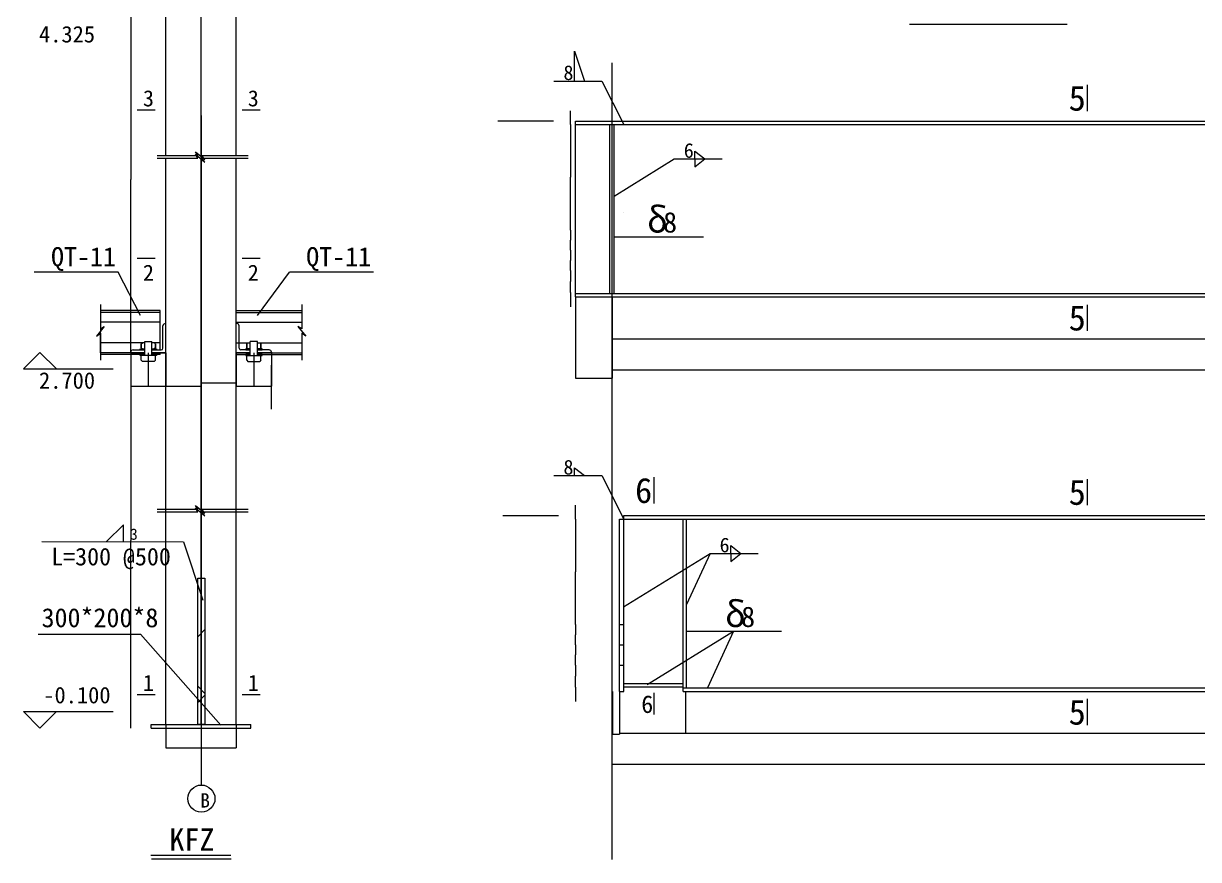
# Model space of a CAD drawing. Header units: metres. Extents: x 1551 to 37884, y 3562 to 29485.
# Drawn here: x 1551 to 17589, y 3584 to 14992 of the extents above; entities that cross this region are included whole.
import ezdxf

# ---------------------------------------------------------------- set-up
doc = ezdxf.new("R2010")
doc.units = ezdxf.units.M
for name, color, linetype in [('DOTE', 1, 'Continuous'), ('PUB_DIM', 3, 'Continuous'), ('PUB_TEXT', 7, 'Continuous'), ('其它', 1, 'Continuous'), ('屋面', 4, 'Continuous'), ('柱', 5, 'Continuous'), ('梁', 6, 'Continuous'), ('连接板', 3, 'Continuous')]:
    doc.layers.add(name, color=color, linetype=linetype)
doc.dimstyles.get("Standard").update_dxf_attribs({"dimtxt": 2.5, "dimasz": 2.5, "dimexe": 1.25, "dimexo": 0.625, "dimtad": 1, "dimcen": 2.5, "dimazin": 3, "dimtfac": 1, "dimtmove": 0, "dimatfit": 3})

# ---------------------------------------------------------------- blocks, each defined once
blk = doc.blocks.new('_CLOSEDFILLED')
at = {"color": 0, "linetype": 'BYBLOCK'}
blk.add_solid([(-1, 0), (0, 0), (-1, 0)], dxfattribs=at)
blk = doc.blocks.new('*D5')
for p, q in [((3015.07, 15227.76), (3015.07, 12863.26)), ((3014.82, 12863.26), (3014.57, 12863.26)), ((3015.07, 10498.76), (3015.07, 12863.26)), ((3015.07, 12863.26), (3015.07, 12863.26)), ((3015.32, 12863.26), (3015.57, 12863.26))]:
    blk.add_line(p, q)
at = {"layer": 'Defpoints'}
for p in [(3015.07, 15227.76), (3015.07, 12863.26), (3015.07, 10498.76)]:
    blk.add_point(p, dxfattribs=at)
at = {"layer": 'PUB_DIM', "xscale": 0.25, "yscale": 0.25}
blk.add_blockref('_CLOSEDFILLED', (3015.07, 12863.26), dxfattribs=at)
at = {"layer": 'PUB_DIM', "xscale": 0.25, "yscale": 0.25, "rotation": 180}
blk.add_blockref('_CLOSEDFILLED', (3015.07, 12863.26), dxfattribs=at)
at = {"layer": 'PUB_DIM', "insert": (3015.07, 12864.385), "char_height": 1, "attachment_point": 5}
blk.add_mtext('1625', dxfattribs=at)
blk = doc.blocks.new('*D6')
for p, q in [((3015.07, 10498.76), (3015.07, 7937.96)), ((3014.82, 7937.96), (3014.57, 7937.96)), ((3015.07, 5377.17), (3015.07, 7937.96)), ((3015.07, 7937.96), (3015.07, 7937.96)), ((3015.32, 7937.96), (3015.57, 7937.96))]:
    blk.add_line(p, q)
at = {"layer": 'Defpoints'}
for p in [(3015.07, 10498.76), (3015.07, 7937.96), (3015.07, 5377.17)]:
    blk.add_point(p, dxfattribs=at)
at = {"layer": 'PUB_DIM', "xscale": 0.25, "yscale": 0.25}
blk.add_blockref('_CLOSEDFILLED', (3015.07, 7937.96), dxfattribs=at)
at = {"layer": 'PUB_DIM', "xscale": 0.25, "yscale": 0.25, "rotation": 180}
blk.add_blockref('_CLOSEDFILLED', (3015.07, 7937.96), dxfattribs=at)
at = {"layer": 'PUB_DIM', "insert": (3015.07, 7939.085), "char_height": 1, "attachment_point": 5}
blk.add_mtext('2800', dxfattribs=at)
blk = doc.blocks.new('*D7')
for p, q in [((2600.44, 11073.97), (2600.44, 10785.97)), ((2600.19, 10785.97), (2599.94, 10785.97)), ((2600.44, 10497.97), (2600.44, 10785.97)), ((2600.44, 10785.97), (2600.44, 10785.97)), ((2600.69, 10785.97), (2600.94, 10785.97))]:
    blk.add_line(p, q)
at = {"layer": 'Defpoints'}
for p in [(2600.44, 11073.97), (2600.44, 10785.97), (2600.44, 10497.97)]:
    blk.add_point(p, dxfattribs=at)
at = {"layer": 'PUB_DIM', "xscale": 0.25, "yscale": 0.25}
blk.add_blockref('_CLOSEDFILLED', (2600.44, 10785.97), dxfattribs=at)
at = {"layer": 'PUB_DIM', "xscale": 0.25, "yscale": 0.25, "rotation": 180}
blk.add_blockref('_CLOSEDFILLED', (2600.44, 10785.97), dxfattribs=at)
at = {"layer": 'PUB_DIM', "insert": (2600.44, 10787.095), "char_height": 1, "attachment_point": 5}
blk.add_mtext('60', dxfattribs=at)
blk = doc.blocks.new('*D8')
for p, q in [((3014.97, 10498.33), (3014.97, 10043.46)), ((3255.07, 10498.33), (3255.07, 10043.46)), ((3015.22, 10043.46), (3134.02, 10043.46)), ((3136.02, 10043.46), (3254.82, 10043.46))]:
    blk.add_line(p, q)
at = {"layer": 'Defpoints'}
for p in [(3014.97, 10498.33), (3255.07, 10498.33), (3014.97, 10043.46)]:
    blk.add_point(p, dxfattribs=at)
at = {"layer": 'PUB_DIM', "xscale": 0.25, "yscale": 0.25, "rotation": 180}
blk.add_blockref('_CLOSEDFILLED', (3014.97, 10043.46), dxfattribs=at)
at = {"layer": 'PUB_DIM', "xscale": 0.25, "yscale": 0.25}
blk.add_blockref('_CLOSEDFILLED', (3255.07, 10043.46), dxfattribs=at)
at = {"layer": 'PUB_DIM', "insert": (3135.02, 10043.46), "char_height": 1, "attachment_point": 5}
blk.add_mtext('25', dxfattribs=at)
blk = doc.blocks.new('*D9')
for p, q in [((3494.97, 10498.33), (3494.97, 10043.46)), ((3974.97, 10498.33), (3974.97, 10043.46)), ((3495.22, 10043.46), (3733.97, 10043.46)), ((3735.97, 10043.46), (3974.72, 10043.46))]:
    blk.add_line(p, q)
at = {"layer": 'Defpoints'}
for p in [(3494.97, 10498.33), (3974.97, 10498.33), (3494.97, 10043.46)]:
    blk.add_point(p, dxfattribs=at)
at = {"layer": 'PUB_DIM', "xscale": 0.25, "yscale": 0.25, "rotation": 180}
blk.add_blockref('_CLOSEDFILLED', (3494.97, 10043.46), dxfattribs=at)
at = {"layer": 'PUB_DIM', "xscale": 0.25, "yscale": 0.25}
blk.add_blockref('_CLOSEDFILLED', (3974.97, 10043.46), dxfattribs=at)
at = {"layer": 'PUB_DIM', "insert": (3734.97, 10043.46), "char_height": 1, "attachment_point": 5}
blk.add_mtext('60', dxfattribs=at)
blk = doc.blocks.new('*D10')
for p, q in [((3974.97, 10498.33), (3974.97, 10088.83)), ((4454.97, 10498.33), (4454.97, 10088.83)), ((3975.22, 10088.83), (4213.97, 10088.83)), ((4215.97, 10088.83), (4454.72, 10088.83))]:
    blk.add_line(p, q)
at = {"layer": 'Defpoints'}
for p in [(3974.97, 10498.33), (4454.97, 10498.33), (3974.97, 10088.83)]:
    blk.add_point(p, dxfattribs=at)
at = {"layer": 'PUB_DIM', "xscale": 0.25, "yscale": 0.25, "rotation": 180}
blk.add_blockref('_CLOSEDFILLED', (3974.97, 10088.83), dxfattribs=at)
at = {"layer": 'PUB_DIM', "xscale": 0.25, "yscale": 0.25}
blk.add_blockref('_CLOSEDFILLED', (4454.97, 10088.83), dxfattribs=at)
at = {"layer": 'PUB_DIM', "insert": (4214.97, 10088.83), "char_height": 1, "attachment_point": 5}
blk.add_mtext('60', dxfattribs=at)
blk = doc.blocks.new('*D11')
for p, q in [((4454.97, 10498.33), (4454.97, 10043.46)), ((4695.07, 10498.33), (4695.07, 10043.46)), ((4455.22, 10043.46), (4574.02, 10043.46)), ((4576.02, 10043.46), (4694.82, 10043.46))]:
    blk.add_line(p, q)
at = {"layer": 'Defpoints'}
for p in [(4454.97, 10498.33), (4695.07, 10498.33), (4454.97, 10043.46)]:
    blk.add_point(p, dxfattribs=at)
at = {"layer": 'PUB_DIM', "xscale": 0.25, "yscale": 0.25, "rotation": 180}
blk.add_blockref('_CLOSEDFILLED', (4454.97, 10043.46), dxfattribs=at)
at = {"layer": 'PUB_DIM', "xscale": 0.25, "yscale": 0.25}
blk.add_blockref('_CLOSEDFILLED', (4695.07, 10043.46), dxfattribs=at)
at = {"layer": 'PUB_DIM', "insert": (4575.02, 10043.46), "char_height": 1, "attachment_point": 5}
blk.add_mtext('25', dxfattribs=at)
blk = doc.blocks.new('*D12')
for p, q in [((3255.07, 10498.33), (3255.07, 10043.46)), ((3494.97, 10498.33), (3494.97, 10043.46)), ((3255.32, 10043.46), (3374.02, 10043.46)), ((3376.02, 10043.46), (3494.72, 10043.46))]:
    blk.add_line(p, q)
at = {"layer": 'Defpoints'}
for p in [(3255.07, 10498.33), (3494.97, 10498.33), (3255.07, 10043.46)]:
    blk.add_point(p, dxfattribs=at)
at = {"layer": 'PUB_DIM', "xscale": 0.25, "yscale": 0.25, "rotation": 180}
blk.add_blockref('_CLOSEDFILLED', (3255.07, 10043.46), dxfattribs=at)
at = {"layer": 'PUB_DIM', "xscale": 0.25, "yscale": 0.25}
blk.add_blockref('_CLOSEDFILLED', (3494.97, 10043.46), dxfattribs=at)
at = {"layer": 'PUB_DIM', "insert": (3375.02, 10043.46), "char_height": 1, "attachment_point": 5}
blk.add_mtext('25', dxfattribs=at)
blk = doc.blocks.new('*D13')
for p, q in [((4695.07, 10498.33), (4695.07, 10043.46)), ((4934.97, 10498.33), (4934.97, 10043.46)), ((4695.32, 10043.46), (4814.02, 10043.46)), ((4816.02, 10043.46), (4934.72, 10043.46))]:
    blk.add_line(p, q)
at = {"layer": 'Defpoints'}
for p in [(4695.07, 10498.33), (4934.97, 10498.33), (4695.07, 10043.46)]:
    blk.add_point(p, dxfattribs=at)
at = {"layer": 'PUB_DIM', "xscale": 0.25, "yscale": 0.25, "rotation": 180}
blk.add_blockref('_CLOSEDFILLED', (4695.07, 10043.46), dxfattribs=at)
at = {"layer": 'PUB_DIM', "xscale": 0.25, "yscale": 0.25}
blk.add_blockref('_CLOSEDFILLED', (4934.97, 10043.46), dxfattribs=at)
at = {"layer": 'PUB_DIM', "insert": (4815.02, 10043.46), "char_height": 1, "attachment_point": 5}
blk.add_mtext('25', dxfattribs=at)
blk = doc.blocks.new('*D14')
for p, q in [((9588.8, 5878.45), (9588.8, 5292.68)), ((9684.57, 5877.66), (9684.57, 5292.68)), ((9589.05, 5292.68), (9636.185, 5292.68)), ((9637.185, 5292.68), (9684.32, 5292.68))]:
    blk.add_line(p, q)
at = {"layer": 'Defpoints'}
for p in [(9588.8, 5878.45), (9684.57, 5877.66), (9588.8, 5292.68)]:
    blk.add_point(p, dxfattribs=at)
at = {"layer": 'PUB_DIM', "xscale": 0.25, "yscale": 0.25, "rotation": 180}
blk.add_blockref('_CLOSEDFILLED', (9588.8, 5292.68), dxfattribs=at)
at = {"layer": 'PUB_DIM', "xscale": 0.25, "yscale": 0.25}
blk.add_blockref('_CLOSEDFILLED', (9684.57, 5292.68), dxfattribs=at)
at = {"layer": 'PUB_DIM', "insert": (9636.685, 5292.68), "char_height": 1, "attachment_point": 5}
blk.add_mtext('5', dxfattribs=at)
blk = doc.blocks.new('*D15')
for p, q in [((9684.57, 5877.66), (9684.57, 5307.21)), ((10586.57, 5877.66), (10586.57, 5307.21)), ((9684.82, 5307.21), (10134.07, 5307.21)), ((10137.07, 5307.21), (10586.32, 5307.21))]:
    blk.add_line(p, q)
at = {"layer": 'Defpoints'}
for p in [(9684.57, 5877.66), (10586.57, 5877.66), (9684.57, 5307.21)]:
    blk.add_point(p, dxfattribs=at)
at = {"layer": 'PUB_DIM', "xscale": 0.25, "yscale": 0.25, "rotation": 180}
blk.add_blockref('_CLOSEDFILLED', (9684.57, 5307.21), dxfattribs=at)
at = {"layer": 'PUB_DIM', "xscale": 0.25, "yscale": 0.25}
blk.add_blockref('_CLOSEDFILLED', (10586.57, 5307.21), dxfattribs=at)
at = {"layer": 'PUB_DIM', "insert": (10135.57, 5307.21), "char_height": 1, "attachment_point": 5}
blk.add_mtext('145', dxfattribs=at)
blk = doc.blocks.new('*D16')
for p, q in [((10586.57, 5877.66), (10586.57, 5307.21)), ((19128.57, 5877.66), (19128.57, 5307.21)), ((10586.82, 5307.21), (14855.57, 5307.21)), ((14859.57, 5307.21), (19128.32, 5307.21))]:
    blk.add_line(p, q)
at = {"layer": 'Defpoints'}
for p in [(10586.57, 5877.66), (19128.57, 5877.66), (10586.57, 5307.21)]:
    blk.add_point(p, dxfattribs=at)
at = {"layer": 'PUB_DIM', "xscale": 0.25, "yscale": 0.25, "rotation": 180}
blk.add_blockref('_CLOSEDFILLED', (10586.57, 5307.21), dxfattribs=at)
at = {"layer": 'PUB_DIM', "xscale": 0.25, "yscale": 0.25}
blk.add_blockref('_CLOSEDFILLED', (19128.57, 5307.21), dxfattribs=at)
at = {"layer": 'PUB_DIM', "insert": (14857.57, 5307.21), "char_height": 1, "attachment_point": 5}
blk.add_mtext('1425', dxfattribs=at)
blk = doc.blocks.new('*D22')
for p, q in [((9585.39, 3583.58), (9585.39, 4883.58)), ((9585.64, 4883.58), (23721.39, 4883.58)), ((23725.39, 4883.58), (37861.14, 4883.58)), ((37861.39, 3583.58), (37861.39, 4883.58))]:
    blk.add_line(p, q)
at = {"layer": 'Defpoints'}
for p in [(9585.39, 4883.58), (9585.39, 3583.58), (37861.39, 3583.58)]:
    blk.add_point(p, dxfattribs=at)
at = {"layer": 'PUB_DIM', "xscale": 0.25, "yscale": 0.25, "rotation": 180}
blk.add_blockref('_CLOSEDFILLED', (9585.39, 4883.58), dxfattribs=at)
at = {"layer": 'PUB_DIM', "xscale": 0.25, "yscale": 0.25}
blk.add_blockref('_CLOSEDFILLED', (37861.39, 4883.58), dxfattribs=at)
at = {"layer": 'PUB_DIM', "insert": (23723.39, 4883.58), "char_height": 1, "attachment_point": 5}
blk.add_mtext('6000', dxfattribs=at)
blk = doc.blocks.new('*D23')
for p, q in [((9085.74, 8418), (9085.49, 8418)), ((9085.99, 8277.62), (9085.99, 8418)), ((9085.99, 8229.62), (9085.99, 8418)), ((9085.99, 8418), (9085.99, 8418)), ((9086.24, 8418), (9086.49, 8418))]:
    blk.add_line(p, q)
at = {"layer": 'Defpoints'}
for p in [(9085.99, 8418), (9085.99, 8277.62), (9085.99, 8229.62)]:
    blk.add_point(p, dxfattribs=at)
at = {"layer": 'PUB_DIM', "xscale": 0.25, "yscale": 0.25}
blk.add_blockref('_CLOSEDFILLED', (9085.99, 8418), dxfattribs=at)
at = {"layer": 'PUB_DIM', "xscale": 0.25, "yscale": 0.25, "rotation": 180}
blk.add_blockref('_CLOSEDFILLED', (9085.99, 8418), dxfattribs=at)
at = {"layer": 'PUB_DIM', "insert": (9085.99, 8419.125), "char_height": 1, "attachment_point": 5}
blk.add_mtext('8', dxfattribs=at)
blk = doc.blocks.new('*D24')
for p, q in [((9085.99, 8229.62), (9085.99, 7509.61)), ((9085.74, 7509.61), (9085.49, 7509.61)), ((9085.99, 6789.6), (9085.99, 7509.61)), ((9085.99, 7509.61), (9085.99, 7509.61)), ((9086.24, 7509.61), (9086.49, 7509.61))]:
    blk.add_line(p, q)
at = {"layer": 'Defpoints'}
for p in [(9085.99, 8229.62), (9085.99, 7509.61), (9085.99, 6789.6)]:
    blk.add_point(p, dxfattribs=at)
at = {"layer": 'PUB_DIM', "xscale": 0.25, "yscale": 0.25}
blk.add_blockref('_CLOSEDFILLED', (9085.99, 7509.61), dxfattribs=at)
at = {"layer": 'PUB_DIM', "xscale": 0.25, "yscale": 0.25, "rotation": 180}
blk.add_blockref('_CLOSEDFILLED', (9085.99, 7509.61), dxfattribs=at)
at = {"layer": 'PUB_DIM', "insert": (9085.99, 7510.735), "char_height": 1, "attachment_point": 5}
blk.add_mtext('292', dxfattribs=at)
blk = doc.blocks.new('*D25')
for p, q in [((9085.99, 5937.62), (9085.99, 5741.9)), ((9085.99, 5877.62), (9085.99, 5741.9)), ((9085.74, 5741.9), (9085.49, 5741.9)), ((9085.99, 5741.9), (9085.99, 5741.9)), ((9086.24, 5741.9), (9086.49, 5741.9))]:
    blk.add_line(p, q)
at = {"layer": 'Defpoints'}
for p in [(9085.99, 5937.62), (9085.99, 5877.62), (9085.99, 5741.9)]:
    blk.add_point(p, dxfattribs=at)
at = {"layer": 'PUB_DIM', "xscale": 0.25, "yscale": 0.25}
blk.add_blockref('_CLOSEDFILLED', (9085.99, 5741.9), dxfattribs=at)
at = {"layer": 'PUB_DIM', "xscale": 0.25, "yscale": 0.25, "rotation": 180}
blk.add_blockref('_CLOSEDFILLED', (9085.99, 5741.9), dxfattribs=at)
at = {"layer": 'PUB_DIM', "insert": (9085.99, 5743.025), "char_height": 1, "attachment_point": 5}
blk.add_mtext('10', dxfattribs=at)
blk = doc.blocks.new('*D26')
for p, q in [((9085.99, 6237.6), (9085.99, 6087.61)), ((9085.74, 6087.61), (9085.49, 6087.61)), ((9085.99, 5937.62), (9085.99, 6087.61)), ((9085.99, 6087.61), (9085.99, 6087.61)), ((9086.24, 6087.61), (9086.49, 6087.61))]:
    blk.add_line(p, q)
at = {"layer": 'Defpoints'}
for p in [(9085.99, 6237.6), (9085.99, 6087.61), (9085.99, 5937.62)]:
    blk.add_point(p, dxfattribs=at)
at = {"layer": 'PUB_DIM', "xscale": 0.25, "yscale": 0.25}
blk.add_blockref('_CLOSEDFILLED', (9085.99, 6087.61), dxfattribs=at)
at = {"layer": 'PUB_DIM', "xscale": 0.25, "yscale": 0.25, "rotation": 180}
blk.add_blockref('_CLOSEDFILLED', (9085.99, 6087.61), dxfattribs=at)
at = {"layer": 'PUB_DIM', "insert": (9085.99, 6088.735), "char_height": 1, "attachment_point": 5}
blk.add_mtext('50', dxfattribs=at)
blk = doc.blocks.new('*D27')
for p, q in [((9085.99, 6513.6), (9085.99, 6375.6)), ((9085.74, 6375.6), (9085.49, 6375.6)), ((9085.99, 6237.6), (9085.99, 6375.6)), ((9085.99, 6375.6), (9085.99, 6375.6)), ((9086.24, 6375.6), (9086.49, 6375.6))]:
    blk.add_line(p, q)
at = {"layer": 'Defpoints'}
for p in [(9085.99, 6513.6), (9085.99, 6375.6), (9085.99, 6237.6)]:
    blk.add_point(p, dxfattribs=at)
at = {"layer": 'PUB_DIM', "xscale": 0.25, "yscale": 0.25}
blk.add_blockref('_CLOSEDFILLED', (9085.99, 6375.6), dxfattribs=at)
at = {"layer": 'PUB_DIM', "xscale": 0.25, "yscale": 0.25, "rotation": 180}
blk.add_blockref('_CLOSEDFILLED', (9085.99, 6375.6), dxfattribs=at)
at = {"layer": 'PUB_DIM', "insert": (9085.99, 6376.725), "char_height": 1, "attachment_point": 5}
blk.add_mtext('45', dxfattribs=at)
blk = doc.blocks.new('*D28')
for p, q in [((9085.99, 6789.6), (9085.99, 6651.6)), ((9085.74, 6651.6), (9085.49, 6651.6)), ((9085.99, 6513.6), (9085.99, 6651.6)), ((9085.99, 6651.6), (9085.99, 6651.6)), ((9086.24, 6651.6), (9086.49, 6651.6))]:
    blk.add_line(p, q)
at = {"layer": 'Defpoints'}
for p in [(9085.99, 6789.6), (9085.99, 6651.6), (9085.99, 6513.6)]:
    blk.add_point(p, dxfattribs=at)
at = {"layer": 'PUB_DIM', "xscale": 0.25, "yscale": 0.25}
blk.add_blockref('_CLOSEDFILLED', (9085.99, 6651.6), dxfattribs=at)
at = {"layer": 'PUB_DIM', "xscale": 0.25, "yscale": 0.25, "rotation": 180}
blk.add_blockref('_CLOSEDFILLED', (9085.99, 6651.6), dxfattribs=at)
at = {"layer": 'PUB_DIM', "insert": (9085.99, 6652.725), "char_height": 1, "attachment_point": 5}
blk.add_mtext('45', dxfattribs=at)
blk = doc.blocks.new('*D30')
for p, q in [((9582.64, 11261.34), (9582.64, 10690.89)), ((19128.57, 11261.34), (19128.57, 10690.89)), ((9582.89, 10690.89), (14353.605, 10690.89)), ((14357.605, 10690.89), (19128.32, 10690.89))]:
    blk.add_line(p, q)
at = {"layer": 'Defpoints'}
for p in [(9582.64, 11261.34), (19128.57, 11261.34), (9582.64, 10690.89)]:
    blk.add_point(p, dxfattribs=at)
at = {"layer": 'PUB_DIM', "xscale": 0.25, "yscale": 0.25, "rotation": 180}
blk.add_blockref('_CLOSEDFILLED', (9582.64, 10690.89), dxfattribs=at)
at = {"layer": 'PUB_DIM', "xscale": 0.25, "yscale": 0.25}
blk.add_blockref('_CLOSEDFILLED', (19128.57, 10690.89), dxfattribs=at)
at = {"layer": 'PUB_DIM', "insert": (14355.605, 10690.89), "char_height": 1, "attachment_point": 5}
blk.add_mtext('1425', dxfattribs=at)
blk = doc.blocks.new('*D36')
for p, q in [((9585.39, 8967.25), (9585.39, 10267.25)), ((9585.64, 10267.25), (23721.39, 10267.25)), ((23725.39, 10267.25), (37861.14, 10267.25)), ((37861.39, 8967.25), (37861.39, 10267.25))]:
    blk.add_line(p, q)
at = {"layer": 'Defpoints'}
for p in [(9585.39, 10267.25), (9585.39, 8967.25), (37861.39, 8967.25)]:
    blk.add_point(p, dxfattribs=at)
at = {"layer": 'PUB_DIM', "xscale": 0.25, "yscale": 0.25, "rotation": 180}
blk.add_blockref('_CLOSEDFILLED', (9585.39, 10267.25), dxfattribs=at)
at = {"layer": 'PUB_DIM', "xscale": 0.25, "yscale": 0.25}
blk.add_blockref('_CLOSEDFILLED', (37861.39, 10267.25), dxfattribs=at)
at = {"layer": 'PUB_DIM', "insert": (23723.39, 10267.25), "char_height": 1, "attachment_point": 5}
blk.add_mtext('5990', dxfattribs=at)
blk = doc.blocks.new('*D37')
for p, q in [((9016.38, 13801.68), (9016.13, 13801.68)), ((9016.63, 13661.3), (9016.63, 13801.68)), ((9016.63, 13613.3), (9016.63, 13801.68)), ((9016.63, 13801.68), (9016.63, 13801.68)), ((9016.88, 13801.68), (9017.13, 13801.68))]:
    blk.add_line(p, q)
at = {"layer": 'Defpoints'}
for p in [(9016.63, 13801.68), (9016.63, 13661.3), (9016.63, 13613.3)]:
    blk.add_point(p, dxfattribs=at)
at = {"layer": 'PUB_DIM', "xscale": 0.25, "yscale": 0.25}
blk.add_blockref('_CLOSEDFILLED', (9016.63, 13801.68), dxfattribs=at)
at = {"layer": 'PUB_DIM', "xscale": 0.25, "yscale": 0.25, "rotation": 180}
blk.add_blockref('_CLOSEDFILLED', (9016.63, 13801.68), dxfattribs=at)
at = {"layer": 'PUB_DIM', "insert": (9016.63, 13802.805), "char_height": 1, "attachment_point": 5}
blk.add_mtext('8', dxfattribs=at)
blk = doc.blocks.new('*D38')
for p, q in [((9016.63, 13613.3), (9016.63, 12893.29)), ((9016.38, 12893.29), (9016.13, 12893.29)), ((9016.63, 12173.28), (9016.63, 12893.29)), ((9016.63, 12893.29), (9016.63, 12893.29)), ((9016.88, 12893.29), (9017.13, 12893.29))]:
    blk.add_line(p, q)
at = {"layer": 'Defpoints'}
for p in [(9016.63, 13613.3), (9016.63, 12893.29), (9016.63, 12173.28)]:
    blk.add_point(p, dxfattribs=at)
at = {"layer": 'PUB_DIM', "xscale": 0.25, "yscale": 0.25}
blk.add_blockref('_CLOSEDFILLED', (9016.63, 12893.29), dxfattribs=at)
at = {"layer": 'PUB_DIM', "xscale": 0.25, "yscale": 0.25, "rotation": 180}
blk.add_blockref('_CLOSEDFILLED', (9016.63, 12893.29), dxfattribs=at)
at = {"layer": 'PUB_DIM', "insert": (9016.63, 12894.415), "char_height": 1, "attachment_point": 5}
blk.add_mtext('292', dxfattribs=at)
blk = doc.blocks.new('*D39')
for p, q in [((9016.63, 11321.3), (9016.63, 11125.58)), ((9016.63, 11261.3), (9016.63, 11125.58)), ((9016.38, 11125.58), (9016.13, 11125.58)), ((9016.63, 11125.58), (9016.63, 11125.58)), ((9016.88, 11125.58), (9017.13, 11125.58))]:
    blk.add_line(p, q)
at = {"layer": 'Defpoints'}
for p in [(9016.63, 11321.3), (9016.63, 11261.3), (9016.63, 11125.58)]:
    blk.add_point(p, dxfattribs=at)
at = {"layer": 'PUB_DIM', "xscale": 0.25, "yscale": 0.25}
blk.add_blockref('_CLOSEDFILLED', (9016.63, 11125.58), dxfattribs=at)
at = {"layer": 'PUB_DIM', "xscale": 0.25, "yscale": 0.25, "rotation": 180}
blk.add_blockref('_CLOSEDFILLED', (9016.63, 11125.58), dxfattribs=at)
at = {"layer": 'PUB_DIM', "insert": (9016.63, 11126.705), "char_height": 1, "attachment_point": 5}
blk.add_mtext('10', dxfattribs=at)
blk = doc.blocks.new('*D40')
for p, q in [((9016.63, 11621.28), (9016.63, 11471.29)), ((9016.38, 11471.29), (9016.13, 11471.29)), ((9016.63, 11321.3), (9016.63, 11471.29)), ((9016.63, 11471.29), (9016.63, 11471.29)), ((9016.88, 11471.29), (9017.13, 11471.29))]:
    blk.add_line(p, q)
at = {"layer": 'Defpoints'}
for p in [(9016.63, 11621.28), (9016.63, 11471.29), (9016.63, 11321.3)]:
    blk.add_point(p, dxfattribs=at)
at = {"layer": 'PUB_DIM', "xscale": 0.25, "yscale": 0.25}
blk.add_blockref('_CLOSEDFILLED', (9016.63, 11471.29), dxfattribs=at)
at = {"layer": 'PUB_DIM', "xscale": 0.25, "yscale": 0.25, "rotation": 180}
blk.add_blockref('_CLOSEDFILLED', (9016.63, 11471.29), dxfattribs=at)
at = {"layer": 'PUB_DIM', "insert": (9016.63, 11472.415), "char_height": 1, "attachment_point": 5}
blk.add_mtext('50', dxfattribs=at)
blk = doc.blocks.new('*D41')
for p, q in [((9016.63, 11897.28), (9016.63, 11759.28)), ((9016.38, 11759.28), (9016.13, 11759.28)), ((9016.63, 11621.28), (9016.63, 11759.28)), ((9016.63, 11759.28), (9016.63, 11759.28)), ((9016.88, 11759.28), (9017.13, 11759.28))]:
    blk.add_line(p, q)
at = {"layer": 'Defpoints'}
for p in [(9016.63, 11897.28), (9016.63, 11759.28), (9016.63, 11621.28)]:
    blk.add_point(p, dxfattribs=at)
at = {"layer": 'PUB_DIM', "xscale": 0.25, "yscale": 0.25}
blk.add_blockref('_CLOSEDFILLED', (9016.63, 11759.28), dxfattribs=at)
at = {"layer": 'PUB_DIM', "xscale": 0.25, "yscale": 0.25, "rotation": 180}
blk.add_blockref('_CLOSEDFILLED', (9016.63, 11759.28), dxfattribs=at)
at = {"layer": 'PUB_DIM', "insert": (9016.63, 11760.405), "char_height": 1, "attachment_point": 5}
blk.add_mtext('45', dxfattribs=at)
blk = doc.blocks.new('*D42')
for p, q in [((9016.38, 12035.28), (9016.13, 12035.28)), ((9016.63, 12173.28), (9016.63, 12035.28)), ((9016.63, 11897.28), (9016.63, 12035.28)), ((9016.63, 12035.28), (9016.63, 12035.28)), ((9016.88, 12035.28), (9017.13, 12035.28))]:
    blk.add_line(p, q)
at = {"layer": 'Defpoints'}
for p in [(9016.63, 12173.28), (9016.63, 12035.28), (9016.63, 11897.28)]:
    blk.add_point(p, dxfattribs=at)
at = {"layer": 'PUB_DIM', "xscale": 0.25, "yscale": 0.25}
blk.add_blockref('_CLOSEDFILLED', (9016.63, 12035.28), dxfattribs=at)
at = {"layer": 'PUB_DIM', "xscale": 0.25, "yscale": 0.25, "rotation": 180}
blk.add_blockref('_CLOSEDFILLED', (9016.63, 12035.28), dxfattribs=at)
at = {"layer": 'PUB_DIM', "insert": (9016.63, 12036.405), "char_height": 1, "attachment_point": 5}
blk.add_mtext('45', dxfattribs=at)
blk = doc.blocks.new('*D44')
for p, q in [((9084.96, 11261.34), (9084.96, 10151.5)), ((9584.96, 11261.34), (9584.96, 10151.5)), ((9085.21, 10151.5), (9333.46, 10151.5)), ((9336.46, 10151.5), (9584.71, 10151.5))]:
    blk.add_line(p, q)
at = {"layer": 'Defpoints'}
for p in [(9084.96, 11261.34), (9584.96, 11261.34), (9084.96, 10151.5)]:
    blk.add_point(p, dxfattribs=at)
at = {"layer": 'PUB_DIM', "xscale": 0.25, "yscale": 0.25, "rotation": 180}
blk.add_blockref('_CLOSEDFILLED', (9084.96, 10151.5), dxfattribs=at)
at = {"layer": 'PUB_DIM', "xscale": 0.25, "yscale": 0.25}
blk.add_blockref('_CLOSEDFILLED', (9584.96, 10151.5), dxfattribs=at)
at = {"layer": 'PUB_DIM', "insert": (9334.96, 10151.5), "char_height": 1, "attachment_point": 5}
blk.add_mtext('100', dxfattribs=at)
blk = doc.blocks.new('*D57')
for p, q in [((3495.32, 5424.78), (3495.32, 5109.17)), ((3978.32, 5424.78), (3978.32, 5109.17)), ((3495.57, 5109.17), (3735.82, 5109.17)), ((3737.82, 5109.17), (3978.07, 5109.17))]:
    blk.add_line(p, q)
at = {"layer": 'Defpoints'}
for p in [(3495.32, 5424.78), (3978.32, 5424.78), (3495.32, 5109.17)]:
    blk.add_point(p, dxfattribs=at)
at = {"layer": 'PUB_DIM', "xscale": 0.25, "yscale": 0.25, "rotation": 180}
blk.add_blockref('_CLOSEDFILLED', (3495.32, 5109.17), dxfattribs=at)
at = {"layer": 'PUB_DIM', "xscale": 0.25, "yscale": 0.25}
blk.add_blockref('_CLOSEDFILLED', (3978.32, 5109.17), dxfattribs=at)
at = {"layer": 'PUB_DIM', "insert": (3736.82, 5109.17), "char_height": 1, "attachment_point": 5}
blk.add_mtext('60', dxfattribs=at)
blk = doc.blocks.new('*D58')
for p, q in [((3978.32, 5424.78), (3978.32, 5109.17)), ((4455.32, 5424.78), (4455.32, 5109.17)), ((3978.57, 5109.17), (4215.82, 5109.17)), ((4217.82, 5109.17), (4455.07, 5109.17))]:
    blk.add_line(p, q)
at = {"layer": 'Defpoints'}
for p in [(3978.32, 5424.78), (4455.32, 5424.78), (3978.32, 5109.17)]:
    blk.add_point(p, dxfattribs=at)
at = {"layer": 'PUB_DIM', "xscale": 0.25, "yscale": 0.25, "rotation": 180}
blk.add_blockref('_CLOSEDFILLED', (3978.32, 5109.17), dxfattribs=at)
at = {"layer": 'PUB_DIM', "xscale": 0.25, "yscale": 0.25}
blk.add_blockref('_CLOSEDFILLED', (4455.32, 5109.17), dxfattribs=at)
at = {"layer": 'PUB_DIM', "insert": (4216.82, 5109.17), "char_height": 1, "attachment_point": 5}
blk.add_mtext('60', dxfattribs=at)

msp = doc.modelspace()

# ---------------------------------------------------------------- hatches: boundary and pattern name
h = msp.add_hatch()
h.set_pattern_fill('ANSI38', scale=200)
h.paths.add_polyline_path([(3928.55, 5424.78), (4028.55, 5424.78), (4028.55, 7424.78), (3928.55, 7424.78)])

# ---------------------------------------------------------------- linework, layer by layer
for p, q in [((13646.17, 14981.98), (15798.94, 14981.98)), ((9073.8, 14205.51), (9073.8, 14613.32)), ((9073.8, 14613.32), (9210.3, 14205.51)), ((8790.57, 14205.49), (9446.33, 14205.49)), ((9446.33, 14205.49), (9744.72, 13613.34)), ((3376.38, 13189.72), (3929.29, 13189.72)), ((3376.38, 13153.98), (3929.29, 13153.98)), ((3898.89, 13242.98), (4028.08, 13136.46)), ((3929.29, 13189.72), (3898.89, 13242.98)), ((3898.89, 13207.24), (4028.08, 13100.72)), ((3929.29, 13153.98), (3898.89, 13207.24)), ((4028.08, 13136.46), (3986.28, 13189.72)), ((3986.28, 13189.72), (4615.53, 13189.72)), ((3986.28, 13153.98), (4615.53, 13153.98)), ((4028.08, 13100.72), (3986.28, 13153.98)), ((10716.14, 13143.8), (10716.14, 13251.61)), ((10716.14, 13251.61), (10852.65, 13143.8)), ((9612.31, 12637.84), (10432.91, 13143.78)), ((10432.91, 13143.78), (11088.67, 13143.78)), ((10716.14, 13143.76), (10716.14, 13035.95)), ((10716.14, 13035.95), (10852.65, 13143.76)), ((9741.24, 12416.03), (9741.24, 12416.03)), ((9612.31, 12081.26), (10833.17, 12081.26)), ((2844.63, 11599.13), (1697.63, 11599.13)), ((3148.65, 11005.61), (2844.63, 11599.13)), ((4743.05, 11005.61), (5180.09, 11599.13)), ((6327.09, 11599.13), (5180.09, 11599.13)), ((2600.44, 11155.46), (2600.44, 10824.88)), ((5349.71, 11155.46), (5349.71, 10824.88)), ((2653.7, 10855.28), (2547.18, 10726.08)), ((2547.18, 10726.08), (2600.44, 10767.88)), ((2600.44, 10824.88), (2653.7, 10855.28)), ((2600.44, 10767.88), (2600.44, 10399.31)), ((5296.45, 10855.28), (5402.97, 10726.08)), ((5349.71, 10824.88), (5296.45, 10855.28)), ((5402.97, 10726.08), (5349.71, 10767.88)), ((5349.71, 10767.88), (5349.71, 10399.31)), ((8790.57, 8821.81), (9446.33, 8821.81)), ((9073.8, 8821.83), (9073.8, 8929.64)), ((9073.8, 8929.64), (9210.3, 8821.83)), ((9446.33, 8821.81), (9744.72, 8229.66)), ((3376.38, 8363.23), (3929.29, 8363.23)), ((3898.89, 8416.49), (4028.08, 8309.97)), ((3929.29, 8363.23), (3898.89, 8416.49)), ((3898.89, 8380.76), (4028.08, 8274.24)), ((3929.29, 8327.5), (3898.89, 8380.76)), ((3986.28, 8363.23), (4615.53, 8363.23)), ((4028.08, 8309.97), (3986.28, 8363.23)), ((3376.38, 8327.5), (3929.29, 8327.5)), ((3986.28, 8327.5), (4615.53, 8327.5)), ((4028.08, 8274.24), (3986.28, 8327.5)), ((2915.2, 8150.89), (2685.27, 7921.24)), ((2915.2, 7921.24), (2915.2, 8150.89)), ((1800.76, 7921.24), (3734.88, 7918.91)), ((3734.88, 7918.91), (3998.63, 7120.97)), ((11204.83, 7760.12), (11204.83, 7867.93)), ((11204.83, 7867.93), (11341.34, 7760.12)), ((9741.24, 7032.35), (10921.6, 7760.1)), ((10921.6, 7760.1), (10601.01, 7061.46)), ((10921.6, 7760.1), (11577.36, 7760.1)), ((11204.83, 7760.08), (11204.83, 7652.27)), ((11204.83, 7652.27), (11341.34, 7760.08)), ((3928.55, 7424.78), (4028.55, 7424.78)), ((3928.55, 5424.78), (3928.55, 7424.78)), ((4028.55, 7424.78), (4028.55, 5424.78)), ((9741.24, 7032.35), (9741.24, 7032.35)), ((1750.08, 6657.7), (3149.36, 6657.7)), ((3149.36, 6657.7), (4246.51, 5418.92)), ((10061.83, 5969.83), (11242.2, 6697.58)), ((10602.72, 6697.58), (11897.96, 6697.58)), ((11242.2, 6697.58), (10887.98, 5925.66)), ((4028.55, 5424.78), (3928.55, 5424.78)), ((4246.51, 5418.92), (4241.32, 5424.78)), ((3296.95, 3594.53), (4386.43, 3594.53))]:
    msp.add_line(p, q)
for points in [[(16071.66, 14155.29), (16071.66, 13797.61)], [(3104.18, 13813.66), (3349.62, 13813.66)], [(4534.89, 13813.66), (4780.33, 13813.66)], [(3104.18, 11789.99), (3349.62, 11789.99)], [(4534.89, 11789.99), (4780.33, 11789.99)], [(16071.66, 11155.13), (16071.66, 10797.45)], [(10153.87, 8800.43), (10153.87, 8442.76)], [(16071.66, 8775.81), (16071.66, 8418.13)], [(3104.18, 5836.99), (3349.62, 5836.99)], [(4534.89, 5836.99), (4780.33, 5836.99)], [(10153.87, 5857.99), (10153.87, 5562.65)], [(16071.66, 5775.64), (16071.66, 5417.96)], [(3289.7, 3641.62), (4381.55, 3641.62)]]:
    msp.add_lwpolyline(points)
msp.add_circle((3979.05, 4414.08), 185.56)
at = {"layer": 'DOTE'}
for p, q in [((9585.14, 4173.13), (9585.14, 14456.37)), ((3978.55, 4599.64), (3978.55, 13736.22))]:
    msp.add_line(p, q, dxfattribs=at)
at = {"layer": 'PUB_DIM'}
for p, q in [((8026.3, 13662.17), (8784.03, 13662.17)), ((1776.18, 10502.47), (1551.18, 10277.47)), ((2001.18, 10277.47), (1776.18, 10502.47)), ((1551.18, 10277.47), (2001.18, 10277.47)), ((1776.18, 10277.47), (2774.75, 10277.47)), ((4934.18, 9728.23), (4934.18, 10329.23)), ((8095.66, 8278.49), (8853.39, 8278.49)), ((1776.18, 5377.17), (1551.18, 5602.17)), ((1551.18, 5602.17), (2001.18, 5602.17)), ((2001.18, 5602.17), (1776.18, 5377.17)), ((1776.18, 5602.17), (2774.75, 5602.17))]:
    msp.add_line(p, q, dxfattribs=at)
at = {"layer": '其它'}
for p, q in [((3159.07, 10619.34), (3175.07, 10635.34)), ((3159.07, 10619.34), (3159.07, 10567.37)), ((3159.07, 10567.37), (3159.07, 10619.34)), ((3207.07, 10635.34), (3175.07, 10635.34)), ((3207.07, 10459.91), (3207.07, 10651.01)), ((3207.07, 10651.01), (3303.07, 10651.01)), ((3303.07, 10459.91), (3303.07, 10651.01)), ((3335.07, 10635.34), (3303.07, 10635.34)), ((3351.07, 10619.34), (3335.07, 10635.34)), ((3351.07, 10619.34), (3351.07, 10567.37)), ((3351.07, 10567.37), (3351.07, 10619.34)), ((4599.07, 10619.34), (4615.07, 10635.34)), ((4599.07, 10619.34), (4599.07, 10567.37)), ((4599.07, 10567.37), (4599.07, 10619.34)), ((4615.07, 10635.34), (4647.07, 10635.34)), ((4743.07, 10651.01), (4647.07, 10651.01)), ((4647.07, 10459.91), (4647.07, 10651.01)), ((4743.07, 10459.91), (4743.07, 10651.01)), ((4743.07, 10635.34), (4775.07, 10635.34)), ((4791.07, 10619.34), (4775.07, 10635.34)), ((4791.07, 10619.34), (4791.07, 10567.37)), ((4791.07, 10567.37), (4791.07, 10619.34)), ((3159.07, 10567.37), (3175.07, 10551.37)), ((3159.07, 10395.91), (3159.07, 10459.91)), ((3351.07, 10567.37), (3335.07, 10551.37)), ((3351.07, 10395.91), (3351.07, 10459.91)), ((4599.07, 10567.37), (4615.07, 10551.37)), ((4599.07, 10395.91), (4599.07, 10459.91)), ((4791.07, 10567.37), (4775.07, 10551.37)), ((4791.07, 10395.91), (4791.07, 10459.91)), ((3159.07, 10395.91), (3175.07, 10379.91)), ((3335.07, 10379.91), (3175.07, 10379.91)), ((3351.07, 10395.91), (3335.07, 10379.91)), ((4599.07, 10395.91), (4615.07, 10379.91)), ((4615.07, 10379.91), (4775.07, 10379.91)), ((4791.07, 10395.91), (4775.07, 10379.91))]:
    msp.add_line(p, q, dxfattribs=at)
for points in [[(3207.07, 10538.33), (3142.84, 10538.33), (3142.84, 10552.85), (3207.07, 10552.85)], [(3303.07, 10474.43), (3366.12, 10474.43), (3366.12, 10459.91), (3142.84, 10459.91), (3142.84, 10474.43), (3207.07, 10474.43)], [(3303.07, 10552.85), (3366.12, 10552.85), (3366.12, 10538.33), (3303.07, 10538.33)], [(4647.07, 10552.85), (4584.03, 10552.85), (4584.03, 10538.33), (4647.07, 10538.33)], [(4647.07, 10474.43), (4584.03, 10474.43), (4584.03, 10459.91), (4807.3, 10459.91), (4807.3, 10474.43), (4743.07, 10474.43)], [(4743.07, 10538.33), (4807.3, 10538.33), (4807.3, 10552.85), (4743.07, 10552.85)]]:
    msp.add_lwpolyline(points, dxfattribs=at)
at = {"layer": '屋面'}
for p, q in [((9084.72, 13661.34), (19927.86, 13661.34)), ((9084.72, 11261.34), (9084.72, 13661.34)), ((9084.72, 13613.34), (19927.86, 13613.34)), ((9552.31, 11309.34), (9552.31, 13613.34)), ((9612.31, 11309.34), (9612.31, 13613.34)), ((9084.72, 11309.34), (19944.03, 11309.34)), ((9084.72, 11261.34), (19944.03, 11261.34)), ((9684.72, 8229.66), (19927.86, 8229.66)), ((9684.72, 5877.66), (9684.72, 8229.66)), ((9744.72, 8277.66), (19927.86, 8277.66)), ((9744.72, 5877.66), (9744.72, 8277.66)), ((10554.72, 5877.66), (10554.72, 8229.66)), ((10602.72, 5925.66), (10602.72, 8229.66)), ((9744.72, 5985.66), (10554.72, 5985.66)), ((9744.72, 5937.66), (10554.72, 5937.66)), ((9684.72, 5877.66), (9744.72, 5877.66)), ((10554.72, 5925.66), (19944.03, 5925.66)), ((10554.72, 5877.66), (19944.03, 5877.66))]:
    msp.add_line(p, q, dxfattribs=at)
for points in [[(9684.72, 6789.6), (9744.72, 6789.6)], [(9684.72, 6513.6), (9744.72, 6513.6)], [(9684.72, 6237.6), (9744.72, 6237.6)]]:
    msp.add_lwpolyline(points, dxfattribs=at)
at = {"layer": '柱'}
for p, q in [((3975.07, 13180.16), (3975.07, 26992.3)), ((3495.07, 13189.72), (3495.07, 26144.3)), ((4455.07, 13189.72), (4455.07, 26144.3)), ((3495.07, 5424.78), (3495.07, 13153.98)), ((4455.07, 5424.78), (4455.07, 13153.98)), ((3975.07, 5424.78), (3975.07, 13144.43)), ((3495.07, 5376.78), (4455.07, 5376.78))]:
    msp.add_line(p, q, dxfattribs=at)
at = {"layer": '梁'}
for p, q in [((3415.07, 11074.33), (2600.44, 11074.33)), ((3415.07, 10538.33), (3415.07, 11074.33)), ((4455.07, 11074.33), (5349.71, 11074.33)), ((3415.07, 11050.33), (2600.44, 11050.33)), ((3415.07, 10914.33), (2600.44, 10914.33)), ((4455.07, 11050.33), (5349.71, 11050.33)), ((4455.07, 10914.33), (5349.71, 10914.33)), ((3207.07, 10634.33), (2600.44, 10634.33)), ((3415.07, 10634.33), (3303.07, 10634.33)), ((4455.07, 10634.33), (4647.07, 10634.33)), ((4743.07, 10634.33), (5349.71, 10634.33)), ((3207.07, 10498.33), (2600.44, 10498.33)), ((3207.07, 10474.33), (2600.44, 10474.33)), ((3495.07, 10498.33), (3303.07, 10498.33)), ((3415.07, 10474.33), (3303.07, 10474.33)), ((3415.07, 10474.33), (3415.07, 10498.33)), ((4455.07, 10498.33), (4647.07, 10498.33)), ((4455.07, 10474.33), (4647.07, 10474.33)), ((4743.07, 10498.33), (5349.71, 10498.33)), ((4743.07, 10474.33), (5349.71, 10474.33))]:
    msp.add_line(p, q, dxfattribs=at)
at = {"layer": '连接板'}
for p, q in [((3455.07, 10562.33), (3455.07, 10866.33)), ((3487.07, 10898.33), (3495.07, 10898.33)), ((3495.07, 10498.33), (3495.07, 10898.33)), ((4463.07, 10898.33), (4455.07, 10898.33)), ((4455.07, 10498.33), (4455.07, 10898.33)), ((4495.07, 10562.33), (4495.07, 10866.33)), ((3015.07, 10506.33), (3015.07, 10498.33)), ((3015.07, 10498.33), (3207.07, 10498.33)), ((3047.07, 10538.33), (3207.07, 10538.33)), ((3303.07, 10538.33), (3431.07, 10538.33)), ((3303.07, 10498.33), (3495.07, 10498.33)), ((4647.07, 10498.33), (4455.07, 10498.33)), ((4647.07, 10538.33), (4519.07, 10538.33)), ((4903.07, 10538.33), (4743.07, 10538.33)), ((4935.07, 10498.33), (4743.07, 10498.33)), ((4935.07, 10506.33), (4935.07, 10498.33)), ((3295.07, 5424.78), (4655.07, 5424.78)), ((3295.07, 5376.78), (3295.07, 5424.78)), ((3295.07, 5376.78), (4655.07, 5376.78)), ((4655.07, 5376.78), (4655.07, 5424.78))]:
    msp.add_line(p, q, dxfattribs=at)
for centre, radius, start, end in [((3487.07, 10866.33), 32, 90, 180), ((4463.07, 10866.33), 32, 360, 90), ((3047.07, 10506.33), 32, 90, 180), ((3431.07, 10562.33), 24, 270, 0), ((4519.07, 10562.33), 24, 180, 270), ((4903.07, 10506.33), 32, 0, 90)]:
    msp.add_arc(centre, radius, start, end, dxfattribs=at)

# ---------------------------------------------------------------- texts
at = {"layer": 'PUB_DIM'}
for s, p in [('4.325', (1762.79, 14733.54)), ('2.700', (1762.79, 10008.25)), ('-0.100', (1821.18, 5714.67))]:
    msp.add_text(s, height=225, dxfattribs=at).set_placement(p)
at = {"layer": 'PUB_TEXT'}
for s, height, p in [('8', 200, (8921.41, 14221.36)), ('5', 343.52, (15817.28, 13803.4)), ('3', 220.03, (3182, 13861.49)), ('3', 220.03, (4612.71, 13861.49)), ('6', 200, (10563.76, 13159.66)), ('δ', 350, (10060.83, 12139.48)), ('8', 280, (10281.94, 12139.48)), ('QT-11', 260.44, (1927.36, 11679.95)), ('QT-11', 260.44, (5409.82, 11679.95)), ('2', 220.03, (3182, 11481.41)), ('2', 220.03, (4612.71, 11481.41)), ('5', 343.52, (15817.28, 10803.23)), ('8', 200, (8921.41, 8837.69)), ('6', 343.52, (9899.48, 8448.54)), ('5', 343.52, (15817.28, 8423.91)), ('3', 152.59, (3007.17, 7947.48)), ('6', 200, (11052.45, 7775.98)), ('L=300 @500', 240, (1929.86, 7597.18)), ('δ', 350, (11125.62, 6755.8)), ('300*200*8', 260.44, (1797.79, 6752.99)), ('8', 280, (11346.72, 6755.8)), ('1', 220.03, (3182, 5884.83)), ('1', 220.03, (4612.71, 5884.83)), ('6', 240, (9983.44, 5583.43)), ('5', 343.52, (15817.28, 5423.74)), ('B', 194.6, (3963.83, 4292.52)), ('KFZ', 302.02, (3541.53, 3705.57))]:
    msp.add_text(s, height=height, dxfattribs=at).set_placement(p)

# ---------------------------------------------------------------- dimensions: what is measured, and where the dimension line sits
at = {"layer": 'PUB_DIM'}
for base, p1, p2, text, picture, middle in [((3015.07, 12863.26), (3015.07, 15227.76), (3015.07, 10498.76), '1625', '*D5', (3015.07, 12864.385)), ((9016.63, 13801.68), (9016.63, 13661.3), (9016.63, 13613.3), '8', '*D37', (9016.63, 13802.805)), ((9016.63, 12893.29), (9016.63, 13613.3), (9016.63, 12173.28), '292', '*D38', (9016.63, 12894.415)), ((9016.63, 12035.28), (9016.63, 12173.28), (9016.63, 11897.28), '45', '*D42', (9016.63, 12036.405)), ((9016.63, 11759.28), (9016.63, 11897.28), (9016.63, 11621.28), '45', '*D41', (9016.63, 11760.405)), ((9016.63, 11471.29), (9016.63, 11621.28), (9016.63, 11321.3), '50', '*D40', (9016.63, 11472.415)), ((9016.63, 11125.58), (9016.63, 11321.3), (9016.63, 11261.3), '10', '*D39', (9016.63, 11126.705)), ((9084.96, 10151.5), (9084.96, 11261.34), (9584.96, 11261.34), '100', '*D44', (9334.96, 10151.5)), ((9582.64, 10690.89), (9582.64, 11261.34), (19128.57, 11261.34), '1425', '*D30', (14355.605, 10690.89)), ((2600.44, 10785.97), (2600.44, 11073.97), (2600.44, 10497.97), '60', '*D7', (2600.44, 10787.095)), ((3015.07, 7937.96), (3015.07, 10498.76), (3015.07, 5377.17), '2800', '*D6', (3015.07, 7939.085)), ((3014.97, 10043.46), (3014.97, 10498.33), (3255.07, 10498.33), '25', '*D8', (3135.02, 10043.46)), ((3255.07, 10043.46), (3255.07, 10498.33), (3494.97, 10498.33), '25', '*D12', (3375.02, 10043.46)), ((3494.97, 10043.46), (3494.97, 10498.33), (3974.97, 10498.33), '60', '*D9', (3734.97, 10043.46)), ((3974.97, 10088.83), (3974.97, 10498.33), (4454.97, 10498.33), '60', '*D10', (4214.97, 10088.83)), ((4454.97, 10043.46), (4454.97, 10498.33), (4695.07, 10498.33), '25', '*D11', (4575.02, 10043.46)), ((4695.07, 10043.46), (4695.07, 10498.33), (4934.97, 10498.33), '25', '*D13', (4815.02, 10043.46)), ((9585.39, 10267.25), (9585.39, 8967.25), (37861.39, 8967.25), '5990', '*D36', (23723.39, 10267.25)), ((9085.99, 8418), (9085.99, 8277.62), (9085.99, 8229.62), '8', '*D23', (9085.99, 8419.125)), ((9085.99, 7509.61), (9085.99, 8229.62), (9085.99, 6789.6), '292', '*D24', (9085.99, 7510.735)), ((9085.99, 6651.6), (9085.99, 6789.6), (9085.99, 6513.6), '45', '*D28', (9085.99, 6652.725)), ((9085.99, 6375.6), (9085.99, 6513.6), (9085.99, 6237.6), '45', '*D27', (9085.99, 6376.725)), ((9085.99, 6087.61), (9085.99, 6237.6), (9085.99, 5937.62), '50', '*D26', (9085.99, 6088.735)), ((9085.99, 5741.9), (9085.99, 5937.62), (9085.99, 5877.62), '10', '*D25', (9085.99, 5743.025)), ((9588.8, 5292.68), (9588.8, 5878.45), (9684.57, 5877.66), '5', '*D14', (9636.685, 5292.68)), ((9684.57, 5307.21), (9684.57, 5877.66), (10586.57, 5877.66), '145', '*D15', (10135.57, 5307.21)), ((10586.57, 5307.21), (10586.57, 5877.66), (19128.57, 5877.66), '1425', '*D16', (14857.57, 5307.21)), ((3495.32, 5109.17), (3495.32, 5424.78), (3978.32, 5424.78), '60', '*D57', (3736.82, 5109.17)), ((3978.32, 5109.17), (3978.32, 5424.78), (4455.32, 5424.78), '60', '*D58', (4216.82, 5109.17)), ((9585.39, 4883.58), (9585.39, 3583.58), (37861.39, 3583.58), '6000', '*D22', (23723.39, 4883.58))]:
    dim = msp.add_linear_dim(base=base, p1=p1, p2=p2, text=text, dimstyle='Standard', dxfattribs=at)
    dim.commit()
    dim.dimension.update_dxf_attribs({"geometry": picture, "text_midpoint": middle})

doc.saveas('drawing.dxf')
